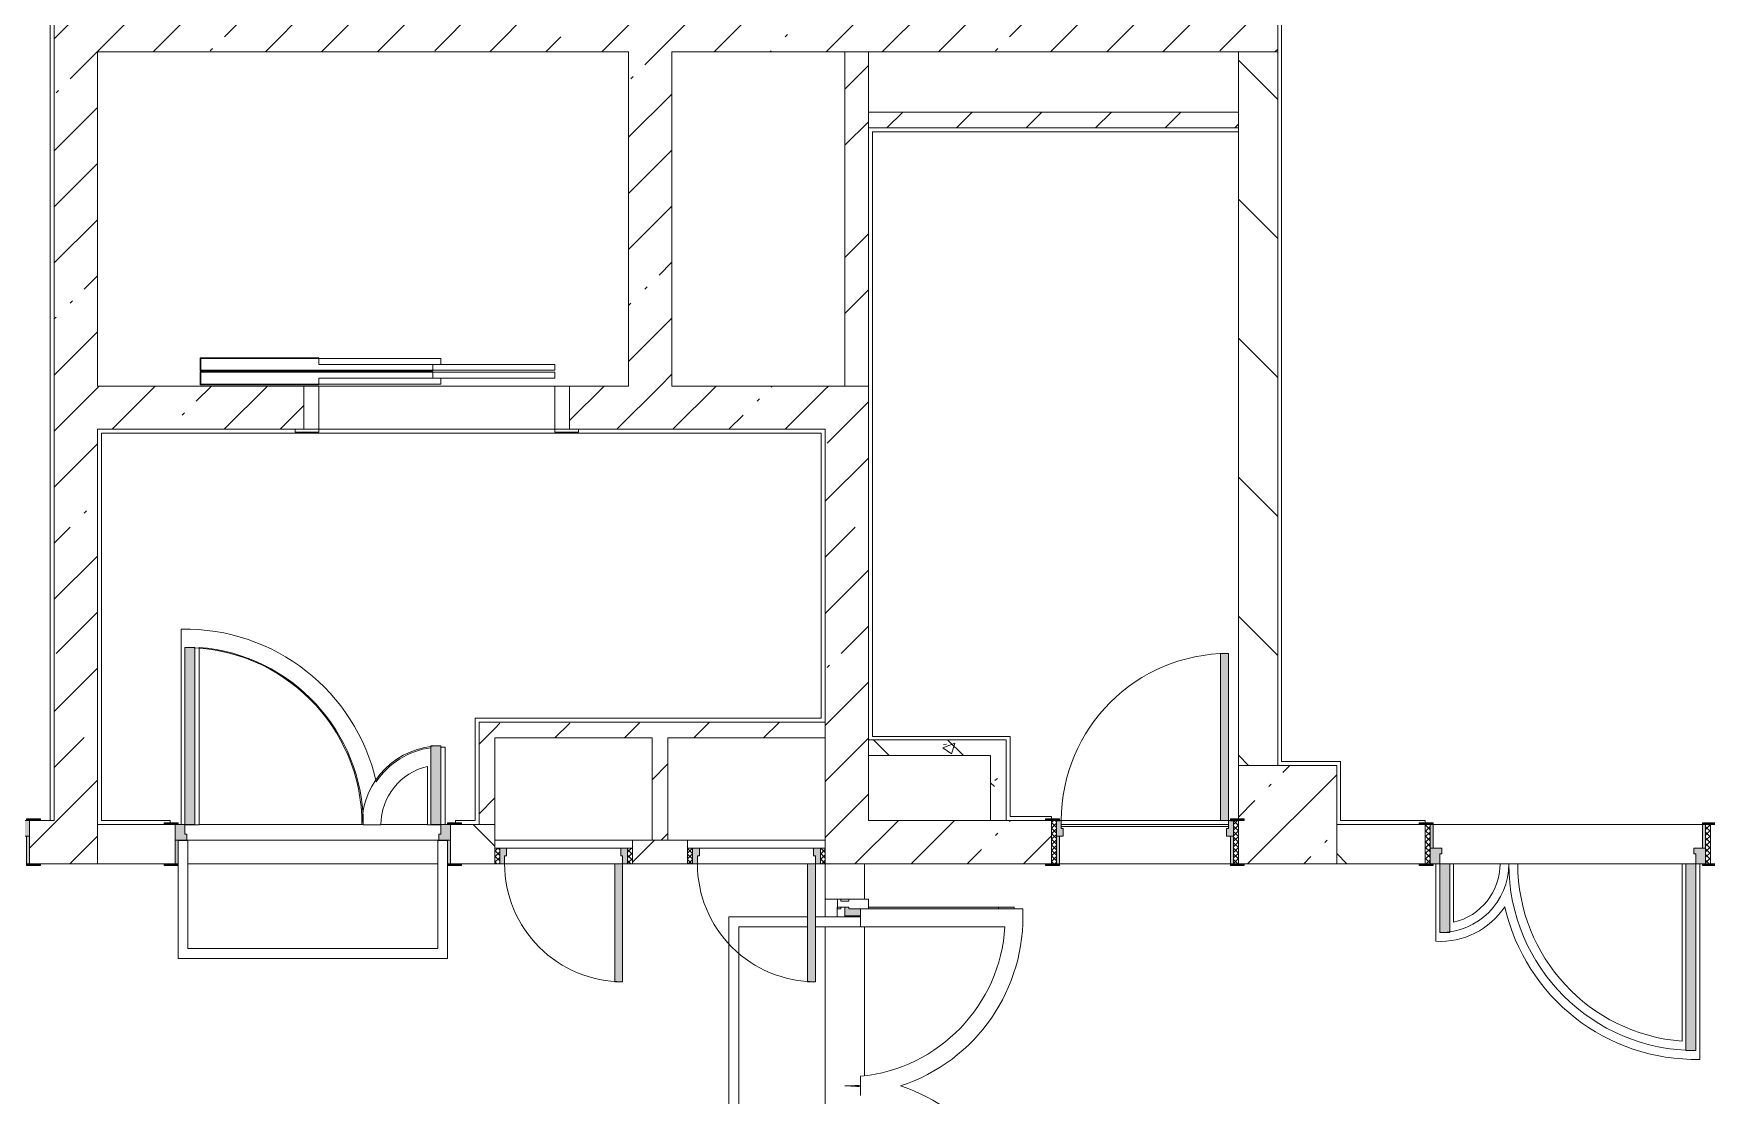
# Model space of a CAD drawing. Header units: millimetres. Extents: x 35378 to 237579, y -8553 to 29000.
# Drawn here: x 202870 to 211375, y 12221 to 17624 of the extents above; entities that cross this region are included whole.
import ezdxf

# ---------------------------------------------------------------- set-up
doc = ezdxf.new("R2010")
doc.units = ezdxf.units.MM
for name, color, linetype, lineweight, true_color in [('A-DETL-GENF-4', 7, 'Continuous', 5, 0xaaaaaa), ('A-DETL-GENF-6', 7, 'Continuous', 5, 0xe2e2e2), ('A-DOOR-1', 7, 'Continuous', 5, 0xaaaaaa), ('A-DOOR-2', 7, 'Continuous', 5, 0xe2e2e2), ('A-DOOR-FRAM-1', 7, 'Continuous', 5, 0xe2e2e2), ('A-DOOR-FRAM-2', 7, 'Continuous', 5, 0xaaaaaa), ('A-FLOR-2', 7, 'Continuous', 5, 0xaaaaaa), ('I-WALL-4', 7, 'Continuous', 5, 0x787878)]:
    doc.layers.add(name, color=color, linetype=linetype, lineweight=lineweight, true_color=true_color)
for name, color, linetype, lineweight in [('A-GLAZ-CWMG-3', 7, 'Continuous', 5), ('A-WALL', 7, 'Continuous', 9), ('I-WALL-3', 7, 'Continuous', 5), ('S-COLS-1', 7, 'Continuous', 5)]:
    doc.layers.add(name, color=color, linetype=linetype, lineweight=lineweight)
pattern_1 = [(45, (108394.95, 0), (-285.1231, 285.1231), []), (45, (108680.07, 0), (-285.1231, 285.1231), [504.031, -100.806, 16.764, -84.042])]
pattern_2 = [(45, (108394.95, 0), (-427.6843, 427.6843), []), (45, (108680.1, 0), (-427.6843, 427.6843), [])]
pattern_3 = [(135, (108394.95, 0), (-353.5534, -353.5534), [])]
pattern_4 = [(45, (108394.95, 0), (-176.7767, 176.7767), [])]
pattern_5 = [(135, (108394.95, 0), (-377.1708, -377.1708), [533.4, -88.9, 17.78, -88.9]), (135, (108394.95, 376.94), (-377.1708, -377.1708), []), (50, (108394.95, 0), (637.6445, -55.7866), [66.675, -733.425]), (355, (108394.95, 0), (-123.3494, 668.699), [53.34, -586.74]), (100.451, (108448.1, -4.65), (514.299, 612.908), [56.665, -623.315]), (46.184, (108394.95, 177.8), (948.7764, -147.1497), [100.012, -1100.137]), (96.636, (108474, 165.5), (830.909, 865.997), [84.998, -934.973]), (351.184, (108394.9, 177.8), (830.918, 865.988), [80.01, -880.11]), (21, (108483.85, 133.35), (530.6506, -357.9283), [66.675, -733.425]), (326, (108483.85, 133.35), (216.308, 644.6585), [53.34, -586.74]), (71.451, (108528.07, 103.5), (746.9596, 286.7243), [56.665, -623.315]), (37.5, (108394.95, 0), (10.81053, 295.9426), [16.764, -562.864, 16.764, -578.866, -588.962]), (37.5, (108394.95, 0), (10.81053, 295.9426), [-1175.258, 16.764, -572.198]), (7.5, (108394.95, 0), (233.8692, 350.6318), [16.764, -322.834, 16.764, -549.529, -224.472]), (7.5, (108394.95, 0), (233.8692, 350.6318), [-905.891, 16.764, -207.708]), (327.5, (108196.7, 0), (474.5678, -20.0513), [16.764, -205.486, 16.764, -676.656, -920.115]), (327.5, (108196.7, 0), (474.5678, -20.0513), [-915.67, 16.764, -903.351]), (317.5, (108107.8, 0), (518.4522, 88.9934), [16.764, -272.161, 16.764, -443.738, -653.415]), (317.5, (108107.8, 0), (518.4522, 88.9934), [-749.427, 16.764, -636.651])]

# ---------------------------------------------------------------- blocks, each defined once
blk = doc.blocks.new('110_Дверь_СКБ_2Ст - Д-1_л_Лестничная клетка EIS60 2-32142534-3_5_2_птичка')
at = {"layer": 'A-DOOR-2'}
for points in [[(612.5, 110), (662.5, 110), (662.5, 1010), (612.5, 1010), (612.5, 604.4)], [(-587.5, 110), (-587.5, 510), (-637.5, 510), (-637.5, 110)], [(712.5, -110), (712.5, 30), (697.5, 25.9), (697.5, -110)]]:
    blk.add_hatch(color=256, dxfattribs=at).paths.add_polyline_path(points)
h = blk.add_hatch(color=256, dxfattribs=at)
h.paths.add_polyline_path([(652.5, 30), (712.5, 30), (712.5, 110), (662.5, 110), (662.5, 60), (652.5, 60)])
h.paths.add_polyline_path([(-687.5, 30), (-627.5, 30), (-627.5, 60), (-637.5, 60), (-637.5, 110), (-687.5, 110)])
at = {"layer": 'A-DOOR-FRAM-1'}
for points in [[(-672.5, 110), (-672.5, 118), (-742.5, 118), (-742.5, 110)], [(767.5, 110), (767.5, 118), (697.5, 118), (697.5, 110)], [(-672.5, -110), (-672.5, 30), (-687.5, 25.9), (-687.5, -110)], [(-672.5, -118), (-672.5, -110), (-742.5, -110), (-742.5, -118)], [(767.5, -118), (767.5, -110), (697.5, -110), (697.5, -118)]]:
    blk.add_hatch(color=256, dxfattribs=at).paths.add_polyline_path(points)
at = {"layer": 'A-DOOR-1'}
for p, q in [((662.5, 1010), (612.5, 1010)), ((612.5, 1010), (612.5, 110)), ((662.5, 110), (662.5, 1010)), ((-637.5, 510), (-637.5, 110)), ((-587.5, 510), (-637.5, 510)), ((-587.5, 110), (-587.5, 510)), ((-637.5, 110), (-587.5, 110)), ((612.5, 110), (662.5, 110))]:
    blk.add_line(p, q, dxfattribs=at)
for centre, radius, start, end in [((662.5, 110), 900, 90, 180), ((-637.5, 110), 400, 360, 90)]:
    blk.add_arc(centre, radius, start, end, dxfattribs=at)
at = {"layer": 'A-DOOR-FRAM-2'}
for p, q in [((-672.5, 118), (-742.5, 118)), ((-742.5, 118), (-742.5, 110)), ((-742.5, 110), (-672.5, 110)), ((-637.5, 110), (-687.5, 110)), ((-687.5, 110), (-687.5, 30)), ((-672.5, 110), (-672.5, 118)), ((-637.5, 60), (-637.5, 110)), ((662.5, 110), (662.5, 60)), ((712.5, 110), (662.5, 110)), ((767.5, 118), (697.5, 118)), ((697.5, 118), (697.5, 110)), ((697.5, 110), (767.5, 110)), ((712.5, 30), (712.5, 110)), ((767.5, 110), (767.5, 118)), ((-687.5, 30), (-627.5, 30)), ((-672.5, 30), (-687.5, 30)), ((-687.5, 30), (-687.5, -110)), ((-672.5, -110), (-672.5, 30)), ((-627.5, 60), (-637.5, 60)), ((-627.5, 30), (-627.5, 60)), ((662.5, 60), (652.5, 60)), ((652.5, 60), (652.5, 30)), ((652.5, 30), (712.5, 30)), ((712.5, 30), (697.5, 30)), ((697.5, 30), (697.5, -110)), ((712.5, -110), (712.5, 30)), ((-672.5, -110), (-742.5, -110)), ((-742.5, -110), (-742.5, -118)), ((-742.5, -118), (-672.5, -118)), ((-687.5, -110), (-672.5, -110)), ((-672.5, -118), (-672.5, -110)), ((697.5, -110), (712.5, -110)), ((767.5, -110), (697.5, -110)), ((697.5, -110), (697.5, -118)), ((697.5, -118), (767.5, -118)), ((767.5, -118), (767.5, -110))]:
    blk.add_line(p, q, dxfattribs=at)
blk = doc.blocks.new('110_Дверь_СКБ_2Ст - Д-3а 1450x2100h_Лестничная клетка из коридора-32352288-3_5_2_птичка')
at = {"layer": 'A-DOOR-2'}
for points in [[(-587.5, 100), (-587.5, 1000), (-637.5, 1000), (-637.5, 100)], [(662.5, 100), (662.5, 500), (612.5, 500), (612.5, 100)], [(712.5, -100), (712.5, 20), (697.5, 20), (697.5, -100)]]:
    blk.add_hatch(color=256, dxfattribs=at).paths.add_polyline_path(points)
h = blk.add_hatch(color=256, dxfattribs=at)
h.paths.add_polyline_path([(-627.5, 20), (-627.5, 50), (-637.5, 50), (-637.5, 100), (-687.5, 100), (-687.5, 20)])
h.paths.add_polyline_path([(712.5, 20), (712.5, 100), (662.5, 100), (662.5, 50), (652.5, 50), (652.5, 20)])
at = {"layer": 'A-DOOR-FRAM-1'}
for points in [[(-672.5, 100), (-672.5, 108), (-742.5, 108), (-742.5, 100)], [(767.5, 100), (767.5, 108), (697.5, 108), (697.5, 100)], [(-672.5, -100), (-672.5, 20), (-687.5, 20), (-687.5, -100)], [(-672.5, -108), (-672.5, -100), (-742.5, -100), (-742.5, -108)], [(767.5, -108), (767.5, -100), (697.5, -100), (697.5, -108)]]:
    blk.add_hatch(color=256, dxfattribs=at).paths.add_polyline_path(points)
at = {"layer": 'A-DOOR-1'}
for p, q in [((-637.5, 1000), (-637.5, 100)), ((-587.5, 1000), (-637.5, 1000)), ((-587.5, 100), (-587.5, 1000)), ((662.5, 500), (612.5, 500)), ((612.5, 500), (612.5, 100)), ((662.5, 100), (662.5, 500)), ((-637.5, 100), (-587.5, 100)), ((612.5, 100), (662.5, 100))]:
    blk.add_line(p, q, dxfattribs=at)
for centre, radius, start, end in [((-637.5, 100), 900, 0, 90), ((662.5, 100), 400, 90, 180)]:
    blk.add_arc(centre, radius, start, end, dxfattribs=at)
at = {"layer": 'A-DOOR-FRAM-2'}
for p, q in [((-672.5, 108), (-742.5, 108)), ((-742.5, 108), (-742.5, 100)), ((-742.5, 100), (-672.5, 100)), ((-637.5, 100), (-687.5, 100)), ((-687.5, 100), (-687.5, 20)), ((-672.5, 100), (-672.5, 108)), ((-637.5, 50), (-637.5, 100)), ((662.5, 100), (662.5, 50)), ((712.5, 100), (662.5, 100)), ((767.5, 108), (697.5, 108)), ((697.5, 108), (697.5, 100)), ((697.5, 100), (767.5, 100)), ((712.5, 20), (712.5, 100)), ((767.5, 100), (767.5, 108)), ((-687.5, 20), (-627.5, 20)), ((-672.5, 20), (-687.5, 20)), ((-687.5, 20), (-687.5, -100)), ((-672.5, -100), (-672.5, 20)), ((-627.5, 50), (-637.5, 50)), ((-627.5, 20), (-627.5, 50)), ((662.5, 50), (652.5, 50)), ((652.5, 50), (652.5, 20)), ((652.5, 20), (712.5, 20)), ((712.5, 20), (697.5, 20)), ((697.5, 20), (697.5, -100)), ((712.5, -100), (712.5, 20)), ((-672.5, -100), (-742.5, -100)), ((-742.5, -100), (-742.5, -108)), ((-742.5, -108), (-672.5, -108)), ((-687.5, -100), (-672.5, -100)), ((-672.5, -108), (-672.5, -100)), ((697.5, -100), (712.5, -100)), ((767.5, -100), (697.5, -100)), ((697.5, -100), (697.5, -108)), ((697.5, -108), (767.5, -108)), ((767.5, -108), (767.5, -100))]:
    blk.add_line(p, q, dxfattribs=at)
blk = doc.blocks.new('110_Дверь_СКБ_1Ст_Внутренняя1 - Д-8_п_ 950x2100h_охрана 2-32352576-3_5_2_птичка')
at = {"layer": 'A-DOOR-1'}
h = blk.add_hatch(dxfattribs=at)
h.set_pattern_fill('FP_116', color=256, style=0, pattern_type=2)
h.set_pattern_definition([(135, (1826.41, 174.685), (-14.14214, -14.14214), []), (225, (1826.41, 174.685), (14.14214, -14.14214), [])])
h.paths.add_polyline_path([(487.5, -110), (487.5, 110), (462.5, 110), (462.5, -110)])
at = {"layer": 'A-DOOR-2'}
h = blk.add_hatch(color=256, dxfattribs=at)
h.paths.add_polyline_path([(427.5, 30), (462.5, 30), (462.5, 110), (437.5, 110), (437.5, 70), (427.5, 70)])
h.paths.add_polyline_path([(-402.5, 30), (-402.5, 70), (-412.5, 70), (-412.5, 110), (-437.5, 110), (-437.5, 30)])
at = {"layer": 'A-DOOR-FRAM-1'}
for points in [[(397.5, 110), (437.5, 110), (437.5, 960), (397.5, 960)], [(-422.5, 110), (-422.5, 118), (-492.5, 118), (-492.5, 110)], [(517.5, 110), (517.5, 118), (447.5, 118), (447.5, 110)], [(-422.5, -110), (-422.5, 30), (-437.5, 25.9), (-437.5, -110)], [(462.5, -110), (462.5, 30), (447.5, 25.9), (447.5, -110)], [(-422.5, -118), (-422.5, -110), (-492.5, -110), (-492.5, -118)], [(517.5, -118), (517.5, -110), (447.5, -110), (447.5, -118)]]:
    blk.add_hatch(color=256, dxfattribs=at).paths.add_polyline_path(points)
at = {"layer": 'A-DOOR-FRAM-2'}
h = blk.add_hatch(dxfattribs=at)
h.set_pattern_fill('FP_117', color=256, style=0, pattern_type=2)
h.set_pattern_definition([(45, (-296.384, 174.685), (-14.1421, 14.1421), []), (135, (-296.384, 174.685), (-14.1421, -14.1421), [])])
h.paths.add_polyline_path([(-437.5, -110), (-437.5, 110), (-462.5, 110), (-462.5, -110)])
at = {"layer": 'A-DOOR-1'}
for p, q in [((437.5, 960), (397.5, 960)), ((397.5, 960), (397.5, 110)), ((437.5, 110), (437.5, 960)), ((397.5, 110), (437.5, 110))]:
    blk.add_line(p, q, dxfattribs=at)
blk.add_arc((437.5, 110), 850, 90, 180, dxfattribs=at)
at = {"layer": 'A-DOOR-FRAM-2'}
for p, q in [((-422.5, 118), (-492.5, 118)), ((-492.5, 118), (-492.5, 110)), ((-492.5, 110), (-422.5, 110)), ((-437.5, 110), (-462.5, 110)), ((-462.5, 110), (-462.5, -110)), ((-412.5, 110), (-437.5, 110)), ((-437.5, 110), (-437.5, 30)), ((-437.5, -110), (-437.5, 110)), ((-422.5, 110), (-437.5, 110)), ((-437.5, 110), (-437.5, 109)), ((-437.5, 109), (-422.5, 109)), ((-422.5, 110), (-422.5, 118)), ((-422.5, 109), (-422.5, 110)), ((-412.5, 70), (-412.5, 110)), ((437.5, 110), (437.5, 70)), ((462.5, 110), (437.5, 110)), ((517.5, 118), (447.5, 118)), ((447.5, 118), (447.5, 110)), ((462.5, 110), (447.5, 110)), ((447.5, 110), (447.5, 109)), ((447.5, 110), (517.5, 110)), ((447.5, 109), (462.5, 109)), ((462.5, 30), (462.5, 110)), ((487.5, 110), (462.5, 110)), ((462.5, 110), (462.5, -110)), ((462.5, 109), (462.5, 110)), ((487.5, -110), (487.5, 110)), ((517.5, 110), (517.5, 118)), ((-437.5, 30), (-402.5, 30)), ((-422.5, 30), (-437.5, 30)), ((-437.5, 30), (-437.5, -110)), ((-422.5, -110), (-422.5, 30)), ((-402.5, 70), (-412.5, 70)), ((-402.5, 30), (-402.5, 70)), ((437.5, 70), (427.5, 70)), ((427.5, 70), (427.5, 30)), ((427.5, 30), (462.5, 30)), ((462.5, 30), (447.5, 30)), ((447.5, 30), (447.5, -110)), ((462.5, -110), (462.5, 30)), ((-422.5, -110), (-492.5, -110)), ((-492.5, -110), (-492.5, -118)), ((-492.5, -118), (-422.5, -118)), ((-462.5, -110), (-437.5, -110)), ((-437.5, -110), (-422.5, -110)), ((-422.5, -118), (-422.5, -110)), ((447.5, -110), (462.5, -110)), ((517.5, -110), (447.5, -110)), ((447.5, -110), (447.5, -118)), ((447.5, -118), (517.5, -118)), ((462.5, -110), (487.5, -110)), ((517.5, -118), (517.5, -110))]:
    blk.add_line(p, q, dxfattribs=at)
blk = doc.blocks.new('110_Дверь_СКБ_2Ст - Д-6_л__ ДОО_Дв_1450x2100h_Дверь из раздевальной в коридор-32357677-3_5_2_птичка')
at = {"layer": 'A-DOOR-1'}
h = blk.add_hatch(dxfattribs=at)
h.set_pattern_fill('FP_131', color=256, style=0, pattern_type=2)
h.set_pattern_definition([(135, (1576.41, 164.685), (-14.14214, -14.14214), []), (225, (1576.41, 164.685), (14.14214, -14.14214), [])])
h.paths.add_polyline_path([(737.5, 100), (712.5, 100), (712.5, -100), (737.5, -100), (737.5, -35.9)])
at = {"layer": 'A-DOOR-2'}
for points in [[(-587.5, 1050), (-637.5, 1050), (-637.5, 100), (-587.5, 100), (-587.5, 542.5)], [(612.5, 450), (612.5, 100), (662.5, 100), (662.5, 450)]]:
    blk.add_hatch(color=256, dxfattribs=at).paths.add_polyline_path(points)
h = blk.add_hatch(color=256, dxfattribs=at)
h.paths.add_polyline_path([(662.5, 100), (662.5, 50), (652.5, 50), (652.5, 20), (712.5, 20), (712.5, 100), (675.8, 100)])
h.paths.add_polyline_path([(-637.5, 100), (-687.5, 100), (-687.5, 20), (-627.5, 20), (-627.5, 50), (-637.5, 50)])
at = {"layer": 'A-DOOR-FRAM-1'}
for points in [[(-672.5, 108), (-742.5, 108), (-742.5, 100), (-672.5, 100)], [(697.5, 108), (697.5, 100), (767.5, 100), (767.5, 108)], [(-672.5, 20), (-687.5, 20), (-687.5, -100), (-672.5, -100), (-672.5, -35.9)], [(712.5, 20), (697.5, 20), (697.5, -100), (712.5, -100), (712.5, -35.9)], [(-672.5, -100), (-742.5, -100), (-742.5, -108), (-672.5, -108)], [(697.5, -100), (697.5, -108), (767.5, -108), (767.5, -100)]]:
    blk.add_hatch(color=256, dxfattribs=at).paths.add_polyline_path(points)
at = {"layer": 'A-DOOR-FRAM-2'}
h = blk.add_hatch(dxfattribs=at)
h.set_pattern_fill('FP_132', color=256, style=0, pattern_type=2)
h.set_pattern_definition([(45, (-546.384, 164.685), (-14.1421, 14.1421), []), (135, (-546.384, 164.685), (-14.1421, -14.1421), [])])
h.paths.add_polyline_path([(-712.5, 100), (-712.5, -100), (-687.5, -100), (-687.5, 100)])
at = {"layer": 'A-DOOR-1'}
for p, q in [((-637.5, 1050), (-637.5, 100)), ((-587.5, 1050), (-637.5, 1050)), ((-587.5, 100), (-587.5, 1050)), ((662.5, 450), (612.5, 450)), ((612.5, 450), (612.5, 100)), ((662.5, 100), (662.5, 450)), ((-637.5, 100), (-587.5, 100)), ((612.5, 100), (662.5, 100))]:
    blk.add_line(p, q, dxfattribs=at)
for centre, radius, start, end in [((-637.5, 100), 950, 0, 90), ((662.5, 100), 350, 90, 180)]:
    blk.add_arc(centre, radius, start, end, dxfattribs=at)
at = {"layer": 'A-DOOR-FRAM-2'}
for p, q in [((-672.5, 108), (-742.5, 108)), ((-742.5, 108), (-742.5, 100)), ((-742.5, 100), (-672.5, 100)), ((-687.5, 100), (-712.5, 100)), ((-712.5, 100), (-712.5, -100)), ((-637.5, 100), (-687.5, 100)), ((-687.5, 100), (-687.5, 20)), ((-687.5, -100), (-687.5, 100)), ((-672.5, 100), (-672.5, 108)), ((-637.5, 50), (-637.5, 100)), ((662.5, 100), (662.5, 50)), ((712.5, 100), (662.5, 100)), ((767.5, 108), (697.5, 108)), ((697.5, 108), (697.5, 100)), ((697.5, 100), (767.5, 100)), ((712.5, 20), (712.5, 100)), ((737.5, 100), (712.5, 100)), ((712.5, 100), (712.5, -100)), ((737.5, -100), (737.5, 100)), ((767.5, 100), (767.5, 108)), ((-687.5, 20), (-627.5, 20)), ((-672.5, 20), (-687.5, 20)), ((-687.5, 20), (-687.5, -100)), ((-672.5, -100), (-672.5, 20)), ((-627.5, 50), (-637.5, 50)), ((-627.5, 20), (-627.5, 50)), ((662.5, 50), (652.5, 50)), ((652.5, 50), (652.5, 20)), ((652.5, 20), (712.5, 20)), ((712.5, 20), (697.5, 20)), ((697.5, 20), (697.5, -100)), ((712.5, -100), (712.5, 20)), ((-672.5, -100), (-742.5, -100)), ((-742.5, -100), (-742.5, -108)), ((-742.5, -108), (-672.5, -108)), ((-712.5, -100), (-687.5, -100)), ((-687.5, -100), (-672.5, -100)), ((-672.5, -108), (-672.5, -100)), ((697.5, -100), (712.5, -100)), ((767.5, -100), (697.5, -100)), ((697.5, -100), (697.5, -108)), ((697.5, -108), (767.5, -108)), ((712.5, -100), (737.5, -100)), ((767.5, -108), (767.5, -100))]:
    blk.add_line(p, q, dxfattribs=at)
blk = doc.blocks.new('110_Дверь_СКБ_1Ст - д-18 700x2100h_Технический шкаф ЭОМ и СС-V159-3_5_2_птичка')
at = {"layer": 'A-DOOR-1'}
h = blk.add_hatch(dxfattribs=at)
h.set_pattern_fill('FP_143', color=256, style=0, pattern_type=2)
h.set_pattern_definition([(135, (1951.41, 124.685), (-14.14214, -14.14214), []), (225, (1951.41, 124.685), (14.14214, -14.14214), [])])
h.paths.add_polyline_path([(362.5, 60), (337.5, 60), (337.5, -20), (362.5, -20)])
at = {"layer": 'A-DOOR-2'}
h = blk.add_hatch(color=256, dxfattribs=at)
h.paths.add_polyline_path([(312.5, 60), (312.5, 20), (302.5, 20), (302.5, -20), (337.5, -20), (337.5, 60)])
h.paths.add_polyline_path([(-287.5, 60), (-312.5, 60), (-312.5, -20), (-277.5, -20), (-277.5, 20), (-287.5, 20)])
at = {"layer": 'A-DOOR-FRAM-1'}
blk.add_hatch(color=256, dxfattribs=at).paths.add_polyline_path([(-247.5, 660), (-287.5, 660), (-287.5, 60), (-247.5, 60), (-247.5, 502.5)])
at = {"layer": 'A-DOOR-FRAM-2'}
h = blk.add_hatch(dxfattribs=at)
h.set_pattern_fill('FP_144', color=256, style=0, pattern_type=2)
h.set_pattern_definition([(45, (-171.384, 124.685), (-14.1421, 14.1421), []), (135, (-171.384, 124.685), (-14.1421, -14.1421), [])])
h.paths.add_polyline_path([(-312.5, 60), (-337.5, 60), (-337.5, -20), (-312.5, -20)])
at = {"layer": 'A-DOOR-1'}
for p, q in [((-287.5, 660), (-287.5, 60)), ((-247.5, 660), (-287.5, 660)), ((-247.5, 60), (-247.5, 660)), ((-287.5, 60), (-247.5, 60))]:
    blk.add_line(p, q, dxfattribs=at)
blk.add_arc((-287.5, 60), 600, 360, 90, dxfattribs=at)
at = {"layer": 'A-DOOR-FRAM-2'}
for p, q in [((-312.5, 60), (-337.5, 60)), ((-337.5, 60), (-337.5, -20)), ((-287.5, 60), (-312.5, 60)), ((-312.5, 60), (-312.5, -20)), ((-312.5, -20), (-312.5, 60)), ((-287.5, 20), (-287.5, 60)), ((-277.5, 20), (-287.5, 20)), ((-277.5, -20), (-277.5, 20)), ((-247.5, 60), (312.5, 60)), ((312.5, 20), (302.5, 20)), ((302.5, 20), (302.5, -20)), ((312.5, 60), (312.5, 20)), ((337.5, 60), (312.5, 60)), ((337.5, -20), (337.5, 60)), ((362.5, 60), (337.5, 60)), ((337.5, 60), (337.5, -20)), ((362.5, -20), (362.5, 60)), ((-337.5, -20), (-312.5, -20)), ((-312.5, -20), (-277.5, -20)), ((302.5, -20), (-277.5, -20)), ((302.5, -20), (337.5, -20)), ((337.5, -20), (362.5, -20))]:
    blk.add_line(p, q, dxfattribs=at)
blk = doc.blocks.new('BSC_Колонна _Прямоугольная - 500х500-17857564-3_5_2_птичка')
at = {"layer": 'S-COLS-1'}
h = blk.add_hatch(dxfattribs=at)
h.set_pattern_fill('FP_173', color=256, style=0, pattern_type=2)
h.set_pattern_definition([(45, (-100850, -13650), (-285.1231, 285.1231), []), (45, (-100564.88, -13650), (-285.1231, 285.1231), [504.031, -100.806, 16.764, -84.042])])
h.paths.add_polyline_path([(-250, -250), (250, -250), (250, 250), (-250, 250), (-250, -22), (-220, -22), (-220, -30), (-250, -30), (-250, -114.1)])
for p, q in [((250, 250), (-250, 250)), ((-250, 250), (-250, -22)), ((250, -250), (250, 250)), ((-220, -250), (250, -250))]:
    blk.add_line(p, q, dxfattribs=at)
blk = doc.blocks.new('DOR_Дверь лифта - 1350х2050h-19118285-3_5_2_птичка')
at = {"layer": 'A-DOOR-1'}
for p, q in [((-600, 125), (-720, 125)), ((-720, 125), (-720, 110)), ((-720, 110), (-600, 110)), ((-675, 110), (-675, -110)), ((-600, 110), (-675, 110)), ((-600, 110), (-600, 125)), ((600, 110), (-600, 110)), ((-600, 110), (-600, -110)), ((720, 125), (600, 125)), ((600, 125), (600, 110)), ((600, -110), (600, 110)), ((675, 110), (600, 110)), ((600, 110), (720, 110)), ((675, -110), (675, 110)), ((720, 110), (720, 125)), ((-675, -110), (-600, -110)), ((-600, -110), (600, -110)), ((-600, -150), (-600, -180)), ((20, -150), (-600, -150)), ((-20, -120), (-20, -150)), ((600, -120), (-20, -120)), ((-20, -150), (600, -150)), ((20, -180), (20, -150)), ((600, -110), (675, -110)), ((600, -150), (600, -120)), ((-600, -180), (20, -180)), ((-600, -190), (-600, -220)), ((20, -190), (-600, -190)), ((-600, -220), (20, -220)), ((-20, -220), (-20, -250)), ((600, -220), (-20, -220)), ((-20, -250), (600, -250)), ((20, -220), (20, -190)), ((600, -250), (600, -220))]:
    blk.add_line(p, q, dxfattribs=at)
at = {"layer": 'A-DOOR-FRAM-2'}
for p, q in [((600, -117), (600, -120)), ((1203, -117), (600, -117)), ((600, -120), (1200, -120)), ((1200, -120), (1200, -180)), ((1203, -183), (1203, -117)), ((1200, -180), (20, -180)), ((20, -180), (20, -183)), ((20, -183), (1203, -183)), ((1203, -187), (20, -187)), ((20, -187), (20, -190)), ((20, -190), (1200, -190)), ((600, -250), (600, -253)), ((1200, -250), (600, -250)), ((600, -253), (1203, -253)), ((1200, -190), (1200, -250)), ((1203, -253), (1203, -187))]:
    blk.add_line(p, q, dxfattribs=at)
blk = doc.blocks.new('Дверь_Витражная_остекление_ - ВВ-7 остекление-32356329-3_5_2_птичка')
at = {"layer": 'A-DETL-GENF-6'}
blk.add_hatch(color=256, dxfattribs=at).paths.add_polyline_path([(-860, -20), (-860, -96), (-815, -96), (-815, -20)])
h = blk.add_hatch(color=256, dxfattribs=at)
h.paths.add_polyline_path([(865, -100), (900, -100), (900, -40), (910, -40), (910, -20), (865, -20), (865, -40)])
h.paths.add_polyline_path([(900, -880), (910, -880), (910, -140), (900, -140), (900, -833.5)])
at = {"layer": 'A-DETL-GENF-4'}
for p, q in [((-815, -20), (-860, -20)), ((-860, -96), (-860, -20)), ((-815, -20), (-860, -20)), ((-860, -20), (-860, -96)), ((865, -100), (865, -20)), ((865, -20), (865, -100)), ((910, -880), (910, -140)), ((910, -880), (910, -140)), ((910, -800), (900, -800)), ((910, -880), (900, -880)), ((900, -880), (910, -880))]:
    blk.add_line(p, q, dxfattribs=at)
at = {"layer": 'A-DOOR-1'}
for p, q in [((-910, 20), (-860, 20)), ((-910, -20), (-910, 20)), ((-860, 20), (-860, -20)), ((860, 20), (910, 20)), ((860, -20), (860, 20)), ((910, 20), (910, -20)), ((-860, -20), (-910, -20)), ((-860, -96), (-860, -20)), ((910, -20), (860, -20))]:
    blk.add_line(p, q, dxfattribs=at)
for centre, start, end in [((-860, -20), 354.58147, 0), ((860, -20), 180, 185.41853)]:
    blk.add_arc(centre, 860, start, end, dxfattribs=at)
blk = doc.blocks.new('Прямоугольный импост - Импост структурный с накладкой - 160мм Темный-32348142-3_5_2_птичка')
at = {"layer": 'A-GLAZ-CWMG-3'}
for p, q in [((0, 17), (-50, 17)), ((-50, 17), (-50, 0)), ((-50, 0), (-40, 0)), ((-40, 0), (-40, -40)), ((-10, -40), (-10, 0)), ((-10, 0), (0, 0)), ((0, 0), (0, 17)), ((-40, -40), (-50, -40)), ((-50, -40), (-50, -140)), ((0, -40), (-10, -40)), ((0, -140), (0, -40)), ((-50, -140), (0, -140))]:
    blk.add_line(p, q, dxfattribs=at)

msp = doc.modelspace()

# ---------------------------------------------------------------- hatches: boundary and pattern name
at = {"layer": 'I-WALL-3'}
h = msp.add_hatch(dxfattribs=at)
h.set_pattern_fill('FP_94', color=256, style=0, pattern_type=2)
h.set_pattern_definition(pattern_1)
h.paths.add_polyline_path([(208974.9, 17530), (209194.9, 17530), (209194.9, 21400), (208974.9, 21400), (208974.9, 17750)])
h = msp.add_hatch(dxfattribs=at)
h.set_pattern_fill('FP_94', color=256, style=0, pattern_type=2)
h.set_pattern_definition(pattern_1)
h.paths.add_polyline_path([(203194.9, 13620), (203194.9, 17750), (202974.9, 17750), (202974.9, 13620)])
h = msp.add_hatch(dxfattribs=at)
h.set_pattern_fill('FP_94', color=256, style=0, pattern_type=2)
h.set_pattern_definition(pattern_1)
h.paths.add_polyline_path([(208974.9, 17530), (208974.9, 17750), (203194.9, 17750), (203194.9, 17530), (206277.9, 17530)])
h = msp.add_hatch(dxfattribs=at)
h.set_pattern_fill('FP_94', color=256, style=0, pattern_type=2)
h.set_pattern_definition(pattern_1)
h.paths.add_polyline_path([(206114.9, 15830), (206114.9, 17530), (205894.9, 17530), (205894.9, 15830)])
h = msp.add_hatch(dxfattribs=at)
h.set_pattern_fill('FP_124', color=256, style=0, pattern_type=2)
h.set_pattern_definition(pattern_2)
h.paths.add_polyline_path([(207114.9, 15830), (207114.9, 17530), (206994.9, 17530), (206994.9, 15830)])
h = msp.add_hatch(dxfattribs=at)
h.set_pattern_fill('FP_97', color=256, style=0, pattern_type=2)
h.set_pattern_definition(pattern_3)
h.paths.add_polyline_path([(209194.9, 13900), (209194.9, 17530), (208994.9, 17530), (208994.9, 13900), (209179.1, 13900)])
h = msp.add_hatch(dxfattribs=at)
h.set_pattern_fill('FP_99', color=256, style=0, pattern_type=2)
h.set_pattern_definition(pattern_4)
h.paths.add_polyline_path([(208994.9, 17142.8), (208994.9, 17222.8), (207114.9, 17222.8), (207114.9, 17142.8)])
h = msp.add_hatch(dxfattribs=at)
h.set_pattern_fill('FP_94', color=256, style=0, pattern_type=2)
h.set_pattern_definition(pattern_1)
h.paths.add_polyline_path([(206894.9, 15610), (206894.9, 15830), (205594.9, 15830), (205594.9, 15610), (206277.9, 15610)])
h.paths.add_polyline_path([(204244.9, 15610), (204244.9, 15830), (203194.9, 15830), (203194.9, 15610)])
h = msp.add_hatch(dxfattribs=at)
h.set_pattern_fill('FP_94', color=256, style=0, pattern_type=2)
h.set_pattern_definition(pattern_1)
h.paths.add_polyline_path([(206894.9, 13620), (207114.9, 13620), (207114.9, 15830), (206894.9, 15830), (206894.9, 14040)])
h = msp.add_hatch(dxfattribs=at)
h.set_pattern_fill('FP_99', color=256, style=0, pattern_type=2)
h.set_pattern_definition(pattern_4)
h.paths.add_polyline_path([(205214.9, 13600), (205214.9, 14120), (205134.9, 14114.4), (205134.9, 13600)])
h = msp.add_hatch(dxfattribs=at)
h.set_pattern_fill('FP_99', color=256, style=0, pattern_type=2)
h.set_pattern_definition(pattern_4)
h.paths.add_polyline_path([(206014.9, 14040), (206894.9, 14040), (206894.9, 14120), (205214.9, 14114.4), (205214.9, 14040), (205345.7, 14040)])
h = msp.add_hatch(dxfattribs=at)
h.set_pattern_fill('FP_99', color=256, style=0, pattern_type=2)
h.set_pattern_definition(pattern_4)
h.paths.add_polyline_path([(206094.9, 13520), (206094.9, 14040), (206014.9, 14040), (206014.9, 13520)])
h = msp.add_hatch(dxfattribs=at)
h.set_pattern_fill('FP_94', color=256, style=0, pattern_type=2)
h.set_pattern_definition(pattern_1)
h.paths.add_polyline_path([(202904.9, 13400), (203194.9, 13400), (203194.9, 13620), (202849.9, 13620), (202849.9, 13400)])
h.paths.add_polyline_path([(201204.9, 13400), (201449.9, 13400), (201449.9, 13620), (201204.9, 13620), (201204.9, 13535.9)])
h = msp.add_hatch(dxfattribs=at)
h.set_pattern_fill('FP_94', color=256, style=0, pattern_type=2)
h.set_pattern_definition(pattern_1)
h.paths.add_polyline_path([(208044.9, 13400), (208044.9, 13620), (206894.9, 13620), (206894.9, 13400), (208014.9, 13400)])
h = msp.add_hatch(dxfattribs=at)
h.set_pattern_fill('FP_97', color=256, style=0, pattern_type=2)
h.set_pattern_definition(pattern_3)
h.paths.add_polyline_path([(203389.9, 13400), (203589.9, 13400), (203589.9, 13600), (203194.9, 13600), (203194.9, 13400)])
h.paths.add_polyline_path([(205214.9, 13400), (205214.9, 13600), (204989.9, 13600), (204989.9, 13400), (205044.9, 13400)])
h = msp.add_hatch(dxfattribs=at)
h.set_pattern_fill('FP_97', color=256, style=0, pattern_type=2)
h.set_pattern_definition(pattern_3)
h.paths.add_polyline_path([(229324.9, 13400), (229324.9, 13600), (227325.4, 13600), (227325.4, 13400), (228854.9, 13400)])
h.paths.add_polyline_path([(219444.9, 13400), (223994.9, 13400), (223994.9, 13600), (219444.9, 13600), (219444.9, 13535.9)])
h.paths.add_polyline_path([(218164.9, 13400), (218944.9, 13400), (218944.9, 13600), (218164.9, 13600), (218164.9, 13535.9)])
h.paths.add_polyline_path([(225845.4, 13400), (225875.4, 13400), (225875.4, 13600), (224494.9, 13600), (224494.9, 13400), (224921.6, 13400)])
h.paths.add_polyline_path([(209494.9, 13400), (209944.9, 13400), (209944.9, 13600), (209494.9, 13600), (209494.9, 13535.9)])
h.paths.add_polyline_path([(211871, 13400), (216714.9, 13400), (216714.9, 13600), (211394.9, 13600), (211394.9, 13400), (211424.9, 13400)])
h = msp.add_hatch(dxfattribs=at)
h.set_pattern_fill('FP_124', color=256, style=0, pattern_type=2)
h.set_pattern_definition(pattern_2)
h.paths.add_polyline_path([(205914.9, 13400), (206194.9, 13400), (206194.9, 13520), (205914.9, 13520), (205914.9, 13480)])
h = msp.add_hatch(dxfattribs=at)
h.set_pattern_fill('FP_97', color=256, style=0, pattern_type=2)
h.set_pattern_definition(pattern_3)
h.paths.add_polyline_path([(206894.9, 10600), (207094.9, 10600), (207094.9, 11320), (206894.9, 11320), (206894.9, 11120)])
h.paths.add_polyline_path([(206894.9, 13220), (207094.9, 13220), (207094.9, 13400), (206894.9, 13400)])
at = {"layer": 'I-WALL-4'}
h = msp.add_hatch(dxfattribs=at)
h.set_pattern_fill('FP_104', color=256, style=0, pattern_type=2)
h.set_pattern_definition(pattern_5)
h.paths.add_polyline_path([(207734.9, 13950), (207814.9, 13950), (207814.9, 14030), (207114.9, 14030), (207114.9, 13950), (207210.1, 13950)])
h = msp.add_hatch(dxfattribs=at)
h.set_pattern_fill('FP_104', color=256, style=0, pattern_type=2)
h.set_pattern_definition(pattern_5)
h.paths.add_polyline_path([(207814.9, 13620), (207814.9, 13950), (207734.9, 13950), (207734.9, 13620)])

# ---------------------------------------------------------------- linework, layer by layer
at = {"layer": 'A-FLOR-2'}
for p, q in [((209214.9, 21130), (209214.9, 13920)), ((202953.9, 13620), (202953.9, 17750)), ((207134.9, 17122.8), (207134.9, 14047.8)), ((208994.9, 17122.8), (207134.9, 17122.8)), ((206874.9, 15590), (203214.9, 15590)), ((203214.9, 15590), (203214.9, 13620)), ((206874.9, 14140), (206874.9, 15590)), ((203621.4, 14593.2), (203621.4, 13600)), ((203711.4, 13598.4), (203711.4, 14500.7)), ((205114.9, 13620), (205114.9, 14140)), ((205114.9, 14140), (206874.9, 14140)), ((207134.9, 14047.8), (207834.9, 14047.8)), ((207834.9, 14047.8), (207834.9, 13640)), ((204962.6, 13600), (204962.6, 13992.9)), ((204872.6, 13895.6), (204872.6, 13598.4)), ((209214.9, 13920), (209514.9, 13920)), ((209514.9, 13920), (209514.9, 13620)), ((203214.9, 13620), (203564.9, 13620)), ((203564.9, 13620), (203564.9, 13608)), ((205014.9, 13620), (205114.9, 13620)), ((205014.9, 13608), (205014.9, 13620)), ((207834.9, 13640), (208044.9, 13640)), ((208044.9, 13640), (208044.9, 13628)), ((209514.9, 13620), (209944.9, 13620)), ((209944.9, 13620), (209944.9, 13608)), ((203639.9, 13598.4), (203711.4, 13598.4)), ((204546.4, 13598.4), (204636.4, 13598.4)), ((204872.6, 13598.4), (204939.9, 13598.4)), ((208094.9, 13600), (208944.9, 13600)), ((208944.9, 13590.2), (208094.9, 13590.2)), ((203654.8, 13518.4), (203604.9, 13518.4)), ((203649.9, 13520), (204929.9, 13520)), ((203654.8, 12968.4), (203654.8, 13518.4)), ((204974.8, 13518.4), (204924.8, 13518.4)), ((204924.8, 13518.4), (204924.8, 12968.4)), ((204974.8, 12918.4), (204974.8, 13518.4)), ((203604.8, 13392), (203604.8, 12918.4)), ((209999.2, 13400), (209999.2, 13005.6)), ((210089.2, 13400), (210069.9, 13400)), ((210089.2, 13102.9), (210089.2, 13400)), ((210415.3, 13400), (210325.3, 13400)), ((211269.9, 13400), (211250.3, 13400)), ((211250.3, 13400), (211250.3, 12497.7)), ((211340.3, 12405.2), (211340.3, 13400)), ((206804.9, 13130), (206404.9, 13130)), ((206404.9, 13130), (206404.9, 11455)), ((206954.9, 13130), (206844.9, 13130)), ((207074.9, 13130), (206994.9, 13130)), ((207074.9, 13080), (207074.9, 13170)), ((207899.1, 13170), (207114.9, 13170)), ((206454.9, 11505), (206454.9, 13080)), ((206454.9, 13080), (206804.9, 13080)), ((206844.9, 13080), (207808.4, 13080)), ((204924.8, 12968.4), (203654.8, 12968.4)), ((203604.8, 12918.4), (204974.8, 12918.4)), ((207074.9, 12318.9), (207074.9, 12221.1))]:
    msp.add_line(p, q, dxfattribs=at)
for centre, radius, start, end in [((203641.4, 13598.4), 995, 12.67054, 91.1511), ((203641.4, 13598.4), 905, 0, 85.56313), ((204941.4, 13598.4), 395, 97.4974, 146.45952), ((204941.4, 13598.4), 395, 86.92799, 90.21838), ((204941.4, 13598.4), 305, 103.0427, 180), ((210020.3, 13400), 305, 283.0427, 360), ((211320.3, 13400), 905, 180, 265.56313), ((206994.9, 13130), 905, 288.14412, 2.53324), ((210020.3, 13400), 395, 266.92799, 326.45952), ((211320.3, 13400), 995, 192.67054, 271.1511), ((206994.9, 13130), 815, 275.6332, 356.48271), ((206994.9, 11410), 905, 360, 71.85588)]:
    msp.add_arc(centre, radius, start, end, dxfattribs=at)
at = {"layer": 'A-WALL'}
for p, q in [((207114.9, 17222.8), (207114.9, 17142.8)), ((208994.9, 17142.8), (208994.9, 17222.8)), ((206894.9, 14040), (206894.9, 14120)), ((207114.9, 14030), (207114.9, 13950)), ((207734.9, 13620), (207814.9, 13620)), ((203194.9, 13400), (203194.9, 13600)), ((205134.9, 13600), (205214.9, 13600)), ((206014.9, 13520), (206094.9, 13520))]:
    msp.add_line(p, q, dxfattribs=at)
at = {"layer": 'I-WALL-3'}
for p, q in [((209194.9, 13900), (209194.9, 21400)), ((202974.9, 17750), (202974.9, 13620)), ((203194.9, 15830), (203194.9, 17530)), ((203194.9, 17530), (205894.9, 17530)), ((205894.9, 17530), (205894.9, 15830)), ((206114.9, 15830), (206114.9, 17530)), ((209194.9, 17530), (206114.9, 17530)), ((206994.9, 17530), (206994.9, 15830)), ((207114.9, 17222.8), (207114.9, 17530)), ((208994.9, 17530), (208994.9, 17222.8)), ((208994.9, 17222.8), (207114.9, 17222.8)), ((207114.9, 17142.8), (208994.9, 17142.8)), ((207114.9, 14030), (207114.9, 17142.8)), ((208994.9, 17142.8), (208994.9, 13900)), ((204244.9, 15830), (203194.9, 15830)), ((204244.9, 15610), (204244.9, 15830)), ((205894.9, 15830), (205594.9, 15830)), ((205594.9, 15830), (205594.9, 15610)), ((207114.9, 15830), (206114.9, 15830)), ((203194.9, 13600), (203194.9, 15610)), ((203194.9, 15610), (204244.9, 15610)), ((205594.9, 15610), (206894.9, 15610)), ((206894.9, 15610), (206894.9, 14120)), ((205134.9, 14120), (205134.9, 13600)), ((206894.9, 14120), (205134.9, 14120)), ((205214.9, 13480), (205214.9, 14040)), ((205214.9, 14040), (206014.9, 14040)), ((206014.9, 14040), (206014.9, 13520)), ((206094.9, 14040), (206894.9, 14040)), ((206094.9, 13520), (206094.9, 14040)), ((206894.9, 14040), (206894.9, 13480)), ((207814.9, 14030), (207114.9, 14030)), ((207114.9, 13950), (207734.9, 13950)), ((207114.9, 13620), (207114.9, 13950)), ((207734.9, 13950), (207734.9, 13620)), ((207814.9, 13620), (207814.9, 14030)), ((202974.9, 13620), (202904.9, 13620)), ((207734.9, 13620), (207114.9, 13620)), ((208014.9, 13620), (207814.9, 13620)), ((208094.9, 13620), (208904.9, 13620)), ((203534.9, 13600), (203194.9, 13600)), ((203711.4, 13600), (204546.3, 13600)), ((204636.6, 13600), (204872.6, 13600)), ((205134.9, 13600), (205044.9, 13600)), ((209914.9, 13600), (209494.9, 13600)), ((209984.9, 13600), (211354.9, 13600)), ((205214.9, 13520), (206014.9, 13520)), ((205914.9, 13520), (205914.9, 13480)), ((206094.9, 13520), (206894.9, 13520)), ((206194.9, 13480), (206194.9, 13520)), ((202904.9, 13400), (203534.9, 13400)), ((204924.8, 13400), (203654.8, 13400)), ((205044.9, 13400), (205214.9, 13400)), ((205914.9, 13400), (206194.9, 13400)), ((206894.9, 13400), (208014.9, 13400)), ((207094.9, 13400), (206894.9, 13400)), ((206894.9, 13400), (206894.9, 13130)), ((207094.9, 13220), (207094.9, 13400)), ((208954.9, 13400), (208084.9, 13400)), ((209494.9, 13400), (209914.9, 13400)), ((210325.3, 13400), (210089.2, 13400)), ((211250.3, 13400), (210415.3, 13400)), ((206894.9, 13220), (207094.9, 13220)), ((206894.9, 11505), (206894.9, 13080)), ((207094.9, 13080), (207094.9, 12322.1))]:
    msp.add_line(p, q, dxfattribs=at)

# ---------------------------------------------------------------- block references
at = {"layer": 'A-DOOR-1'}
for name, p, rotation in [('DOR_Дверь лифта - 1350х2050h-19118285-3_5_2_птичка', (204919.9, 15720), 180), ('110_Дверь_СКБ_2Ст - Д-6_л__ ДОО_Дв_1450x2100h_Дверь из раздевальной в коридор-32357677-3_5_2_птичка', (210682.4, 13500), 180), ('110_Дверь_СКБ_1Ст - д-18 700x2100h_Технический шкаф ЭОМ и СС-V159-3_5_2_птичка', (205577.4, 13460), 180), ('110_Дверь_СКБ_1Ст - д-18 700x2100h_Технический шкаф ЭОМ и СС-V159-3_5_2_птичка', (206557.4, 13460), 180), ('Дверь_Витражная_остекление_ - ВВ-7 остекление-32356329-3_5_2_птичка', (206974.9, 12270), 89.99999999999993)]:
    msp.add_blockref(name, p, dxfattribs=dict(at, rotation=rotation))
for name, p in [('110_Дверь_СКБ_2Ст - Д-1_л_Лестничная клетка EIS60 2-32142534-3_5_2_птичка', (202137.4, 13510)), ('110_Дверь_СКБ_2Ст - Д-3а 1450x2100h_Лестничная клетка из коридора-32352288-3_5_2_птичка', (204277.4, 13500)), ('110_Дверь_СКБ_1Ст_Внутренняя1 - Д-8_п_ 950x2100h_охрана 2-32352576-3_5_2_птичка', (208507.4, 13510))]:
    msp.add_blockref(name, p, dxfattribs=at)
at = {"layer": 'A-GLAZ-CWMG-3', "rotation": 89.99999999999993}
msp.add_blockref('Прямоугольный импост - Импост структурный с накладкой - 160мм Темный-32348142-3_5_2_птичка', (206974.9, 13220), dxfattribs=at)
at = {"layer": 'S-COLS-1'}
msp.add_blockref('BSC_Колонна _Прямоугольная - 500х500-17857564-3_5_2_птичка', (209244.9, 13650), dxfattribs=at)

doc.saveas('drawing.dxf')
